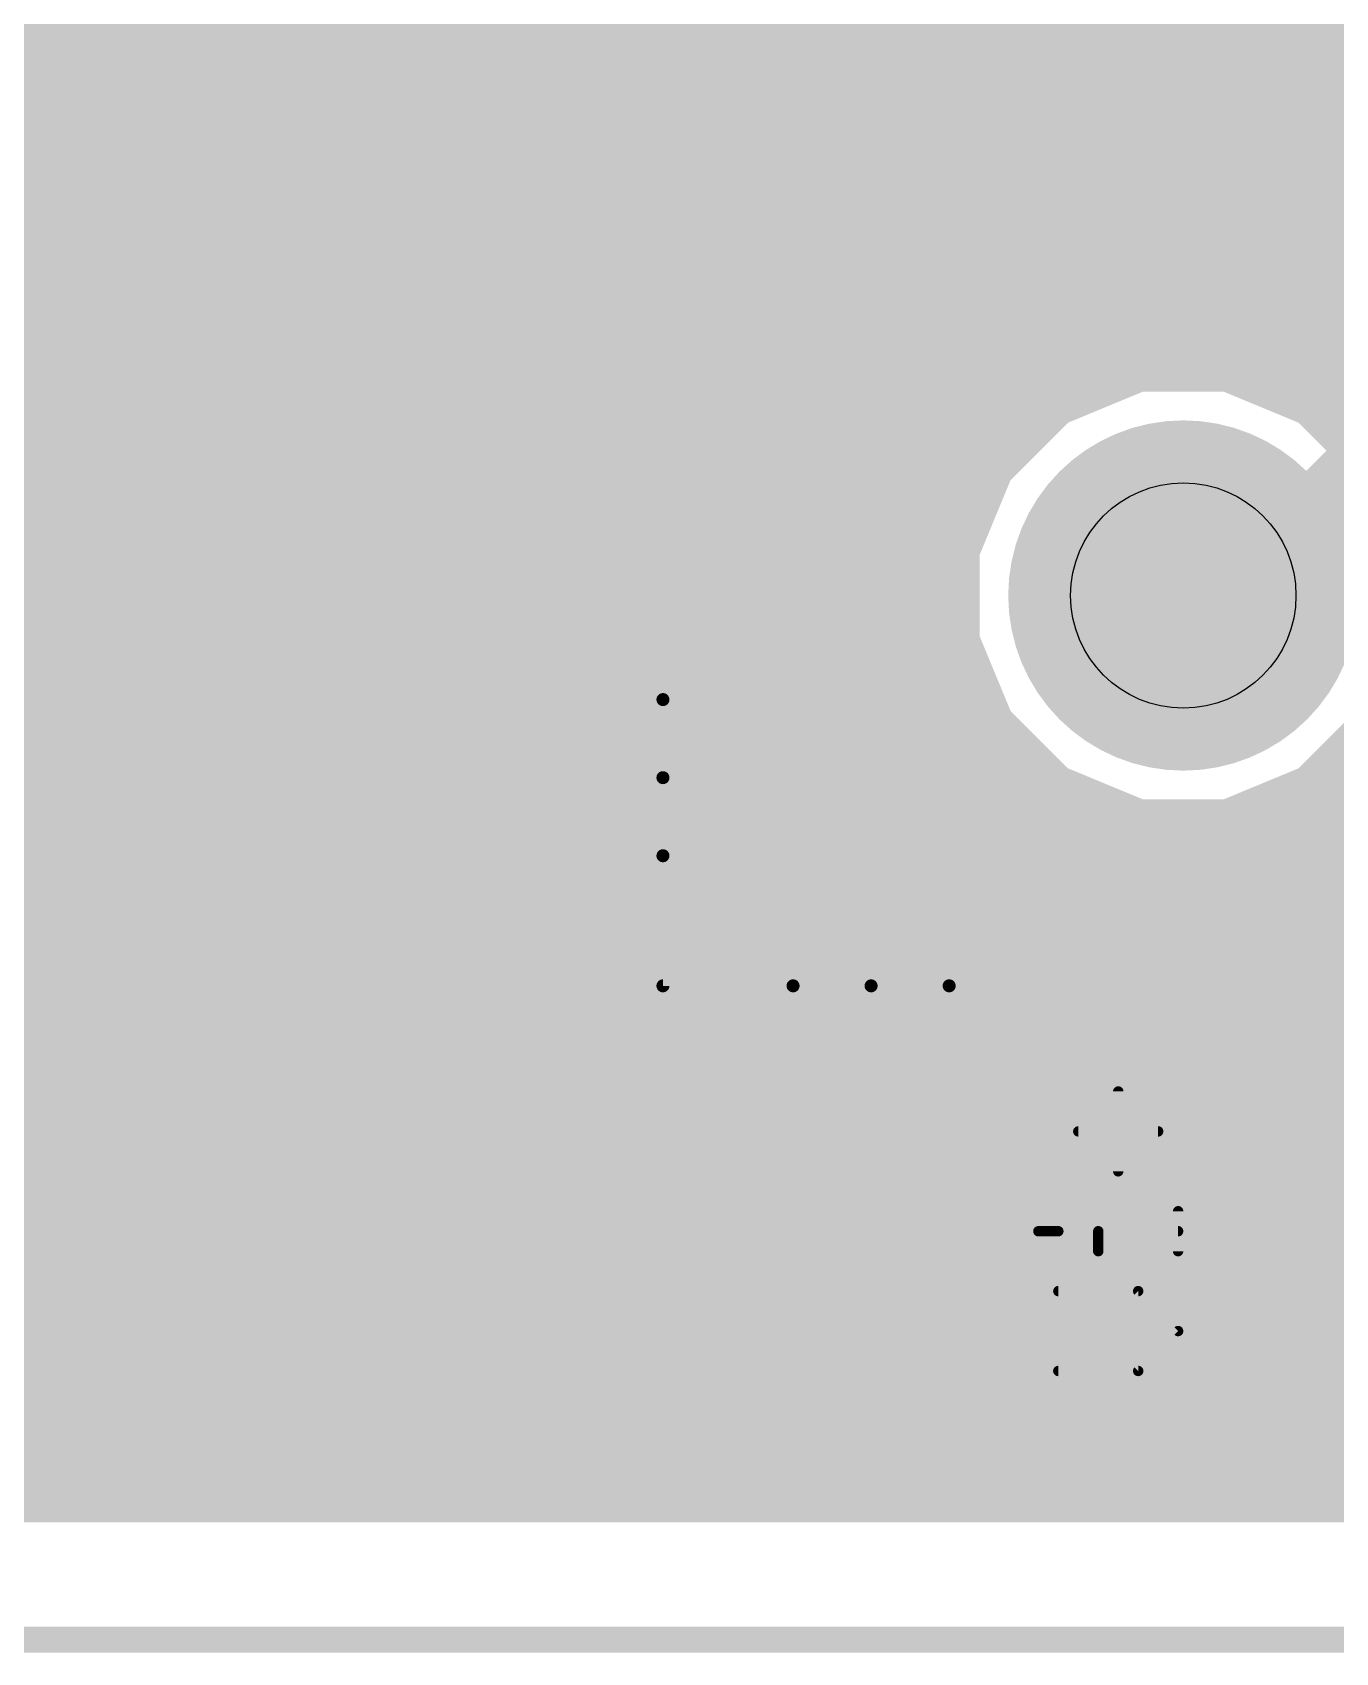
# Model space of a CAD drawing. Extents: x 0 to 10.8, y 0 to 6.1.
# Drawn here: x 2.469 to 2.97, y -0.013 to 0.61 of the extents above; entities that cross this region are included whole.
import ezdxf

# ---------------------------------------------------------------- set-up
doc = ezdxf.new("R2010")
doc.units = 0
for name, color, linetype in [('1', 22, 'CONTINUOUS'), ('116', 253, 'CONTINUOUS'), ('16', 175, 'CONTINUOUS'), ('17', 82, 'CONTINUOUS'), ('20', 7, 'CONTINUOUS'), ('21', 253, 'CONTINUOUS'), ('29', 253, 'CONTINUOUS'), ('30', 253, 'CONTINUOUS'), ('44', 253, 'CONTINUOUS')]:
    doc.layers.add(name, color=color, linetype=linetype)

# ---------------------------------------------------------------- blocks, each defined once
blk = doc.blocks.new('ROUNDP')
at = {"const_width": 0.5}
blk.add_lwpolyline([(0, -0.25, 1), (0, 0.25, 1), (0, -0.25)], format="xyb", dxfattribs=at)

msp = doc.modelspace()

# ---------------------------------------------------------------- linework, layer by layer
at = {"layer": '1'}
for points, const_width in [([(2.956, 1.128843), (2.956, 0.531382)], 0.016), ([(1.303799, 0.608), (2.956, 0.608)], 0.016), ([(1.307697, 0.592), (2.956, 0.592)], 0.016), ([(1.307697, 0.576), (2.956, 0.576)], 0.016), ([(2.390937, 0.56), (2.956, 0.56)], 0.016), ([(2.401972, 0.544), (2.956, 0.544)], 0.016), ([(2.406004, 0.528), (2.95576, 0.528)], 0.016), ([(2.956, 0.531382), (2.955547, 0.525024)], 0.016), ([(2.955547, 0.525024), (2.956, 0.523665)], 0.016), ([(2.956, 0.523665), (2.956, 0.52224)], 0.016), ([(2.956, 0.52224), (2.958433, 0.516366)], 0.016), ([(2.958433, 0.516366), (2.961, 0.508665)], 0.016), ([(2.404803, 0.512), (2.959886, 0.512)], 0.016), ([(2.961, 0.508665), (2.961, 0.476154)], 0.016), ([(2.39789, 0.496), (2.961, 0.496)], 0.016), ([(2.381449, 0.48), (2.961, 0.48)], 0.016), ([(2.894169, 0.47965), (2.862449, 0.466512)], 0.016), ([(2.928504, 0.47965), (2.894169, 0.47965)], 0.016), ([(2.953957, 0.469106), (2.928504, 0.47965)], 0.016), ([(2.961, 0.476154), (2.953957, 0.469106)], 0.016), ([(2.862449, 0.466512), (2.838169, 0.442232)], 0.016), ([(3, 0.46), (2.935, 0.395)], 0.032), ([(2.386441, 0.464), (2.859937, 0.464)], 0.016), ([(2.399933, 0.448), (2.843937, 0.448)], 0.016), ([(2.838169, 0.442232), (2.825031, 0.410512)], 0.016), ([(2.40537, 0.432), (2.833933, 0.432)], 0.016), ([(2.405437, 0.416), (2.827307, 0.416)], 0.016), ([(2.825031, 0.410512), (2.825031, 0.376177)], 0.016), ([(2.915, 0.395), (2.911339, 0.393346)], 0.032), ([(2.935, 0.395), (2.915, 0.395)], 0.032), ([(2.400157, 0.4), (2.825031, 0.4)], 0.016), ([(2.387051, 0.384), (2.825031, 0.384)], 0.016), ([(2.825031, 0.376177), (2.838169, 0.344457)], 0.016), ([(1.236701, 0.368), (2.828417, 0.368)], 0.016), ([(1.247984, 0.352), (2.835043, 0.352)], 0.016), ([(2.838169, 0.344457), (2.862449, 0.320177)], 0.016), ([(2.960224, 0.320177), (2.984504, 0.344457)], 0.016), ([(1.25637, 0.336), (2.846626, 0.336)], 0.016), ([(2.976047, 0.336), (3.153697, 0.336)], 0.016), ([(1.260657, 0.32), (2.862874, 0.32)], 0.016), ([(2.862449, 0.320177), (2.894169, 0.307039)], 0.016), ([(2.928504, 0.307039), (2.960224, 0.320177)], 0.016), ([(2.959795, 0.32), (3.175945, 0.32)], 0.016), ([(1.262925, 0.304), (7.723528, 0.304)], 0.016), ([(2.894169, 0.307039), (2.928504, 0.307039)], 0.016), ([(1.262925, 0.288), (7.727264, 0.288)], 0.016), ([(1.259886, 0.272), (7.732362, 0.272)], 0.016), ([(1.255563, 0.256), (7.741598, 0.256)], 0.016), ([(1.246327, 0.24), (7.755106, 0.24)], 0.016), ([(1.233839, 0.224), (7.775563, 0.224)], 0.016), ([(1.215079, 0.208), (9.19698, 0.208)], 0.016), ([(1.17602, 0.192), (9.21298, 0.192)], 0.016), ([(0.298996, 0.176), (9.22898, 0.176)], 0.016), ([(0.298996, 0.16), (9.24498, 0.16)], 0.016), ([(0.295382, 0.144), (9.26098, 0.144)], 0.016), ([(0.291094, 0.128), (9.27698, 0.128)], 0.016), ([(0.283201, 0.112), (9.29298, 0.112)], 0.016), ([(0.273961, 0.096), (9.30898, 0.096)], 0.016), ([(0.259091, 0.08), (9.330571, 0.08)], 0.016), ([(0.23974, 0.064), (10.569252, 0.064)], 0.016), ([(10.61385, 0.045122), (0.195146, 0.045122)], 0.016), ([(0.205894, 0.048), (10.603098, 0.048)], 0.016)]:
    msp.add_lwpolyline(points, dxfattribs=dict(at, const_width=const_width))
for points, const_width in [([(2.956, 0.604, 1), (2.956, 0.612)], 0.008), ([(2.956, 0.588, 1), (2.956, 0.596)], 0.008), ([(2.956, 0.572, 1), (2.956, 0.58)], 0.008), ([(2.956, 0.556, 1), (2.956, 0.564)], 0.008), ([(2.956, 0.54, 1), (2.956, 0.548)], 0.008), ([(2.95999, 0.531098, 1), (2.95201, 0.531666)], 0.008), ([(2.95576, 0.524, 1), (2.95576, 0.532)], 0.008), ([(2.951557, 0.525308, 1), (2.959537, 0.52474)], 0.008), ([(2.959342, 0.526289, 1), (2.951753, 0.523759)], 0.008), ([(2.959696, 0.523771, 1), (2.952304, 0.520709)], 0.008), ([(2.952, 0.531382, 1), (2.96, 0.531382)], 0.008), ([(2.96, 0.523665, 1), (2.952, 0.523665)], 0.008), ([(2.952, 0.52224, 1), (2.96, 0.52224)], 0.008), ([(2.952205, 0.5224, 1), (2.959795, 0.52493)], 0.008), ([(2.962228, 0.517631, 1), (2.954638, 0.515101)], 0.008), ([(2.954738, 0.514835, 1), (2.962129, 0.517897)], 0.008), ([(2.959886, 0.508, 1), (2.959886, 0.516)], 0.008), ([(2.965, 0.508665, 1), (2.957, 0.508665)], 0.008), ([(2.957205, 0.5074, 1), (2.964795, 0.50993)], 0.008), ([(2.961, 0.492, 1), (2.961, 0.5)], 0.008), ([(2.894169, 0.48365, 1), (2.894169, 0.47565)], 0.008), ([(2.8957, 0.475954, 1), (2.892639, 0.483345)], 0.008), ([(2.930035, 0.483345, 1), (2.926973, 0.475954)], 0.008), ([(2.928504, 0.47565, 1), (2.928504, 0.48365)], 0.008), ([(2.961, 0.476, 1), (2.961, 0.484)], 0.008), ([(2.957, 0.476154, 1), (2.965, 0.476154)], 0.008), ([(2.963829, 0.473326, 1), (2.958171, 0.478981)], 0.008), ([(2.860918, 0.470207, 1), (2.863979, 0.462816)], 0.008), ([(2.865277, 0.463683, 1), (2.85962, 0.46934)], 0.008), ([(2.951127, 0.471934, 1), (2.956786, 0.466279)], 0.008), ([(2.952426, 0.465411, 1), (2.955487, 0.472802)], 0.008), ([(2.859937, 0.46, 1), (2.859937, 0.468)], 0.008), ([(2.843937, 0.444, 1), (2.843937, 0.452)], 0.008), ([(2.835341, 0.445061, 1), (2.840998, 0.439404)], 0.008), ([(2.841865, 0.440702, 1), (2.834474, 0.443763)], 0.008), ([(2.833933, 0.428, 1), (2.833933, 0.436)], 0.008), ([(2.827307, 0.412, 1), (2.827307, 0.42)], 0.008), ([(2.829031, 0.410512, 1), (2.821031, 0.410512)], 0.008), ([(2.821336, 0.412042, 1), (2.828727, 0.408981)], 0.008), ([(2.915, 0.403, 1), (2.915, 0.387)], 0.016), ([(2.918293, 0.387709, 1), (2.911707, 0.402291)], 0.016), ([(2.935, 0.387, 1), (2.935, 0.403)], 0.016), ([(2.825031, 0.396, 1), (2.825031, 0.404)], 0.008), ([(2.908046, 0.400637, 1), (2.914631, 0.386055)], 0.016), ([(2.929343, 0.400657, 1), (2.940657, 0.389343)], 0.016), ([(2.825031, 0.38, 1), (2.825031, 0.388)], 0.008), ([(2.821031, 0.376177, 1), (2.829031, 0.376177)], 0.008), ([(2.828727, 0.377708, 1), (2.821336, 0.374647)], 0.008), ([(2.828417, 0.364, 1), (2.828417, 0.372)], 0.008), ([(2.835043, 0.348, 1), (2.835043, 0.356)], 0.008), ([(2.840998, 0.347285, 1), (2.835341, 0.341628)], 0.008), ([(2.834474, 0.342926, 1), (2.841865, 0.345987)], 0.008), ([(2.846626, 0.332, 1), (2.846626, 0.34)], 0.008), ([(2.976047, 0.34, 1), (2.976047, 0.332)], 0.008), ([(2.863979, 0.323873, 1), (2.860918, 0.316482)], 0.008), ([(2.85962, 0.317349, 1), (2.865277, 0.323006)], 0.008), ([(2.862874, 0.316, 1), (2.862874, 0.324)], 0.008), ([(2.959795, 0.324, 1), (2.959795, 0.316)], 0.008), ([(2.957396, 0.323006, 1), (2.963053, 0.317349)], 0.008), ([(2.961755, 0.316482, 1), (2.958694, 0.323873)], 0.008), ([(2.894169, 0.311039, 1), (2.894169, 0.303039)], 0.008), ([(2.892639, 0.303344, 1), (2.8957, 0.310735)], 0.008), ([(2.926973, 0.310735, 1), (2.930035, 0.303344)], 0.008), ([(2.928504, 0.303039, 1), (2.928504, 0.311039)], 0.008)]:
    msp.add_lwpolyline(points, format="xyb", dxfattribs=dict(at, const_width=const_width))
at = {"layer": '116', "const_width": 0.03937}
msp.add_lwpolyline([(2.911339, 0.367756, 1), (2.911339, 0.418937, 1), (2.911339, 0.367756)], format="xyb", dxfattribs=at)
at = {"layer": '16', "const_width": 0.016}
for points in [[(1.872693, 0.608), (7.823008, 0.608)], [(1.856693, 0.592), (7.759866, 0.592)], [(1.840693, 0.576), (7.764323, 0.576)], [(2.390937, 0.56), (7.77335, 0.56)], [(2.401972, 0.544), (7.789783, 0.544)], [(2.406004, 0.528), (10.327724, 0.528)], [(2.404803, 0.512), (10.327618, 0.512)], [(2.39789, 0.496), (10.331657, 0.496)], [(2.381449, 0.48), (10.341236, 0.48)], [(2.894169, 0.47965), (2.862449, 0.466512)], [(2.928504, 0.47965), (2.894169, 0.47965)], [(2.960224, 0.466512), (2.928504, 0.47965)], [(2.862449, 0.466512), (2.838169, 0.442232)], [(2.984504, 0.442232), (2.960224, 0.466512)], [(2.386441, 0.464), (2.859937, 0.464)], [(2.962736, 0.464), (3.171106, 0.464)], [(2.399933, 0.448), (2.843937, 0.448)], [(2.838169, 0.442232), (2.825031, 0.410512)], [(2.40537, 0.432), (2.833933, 0.432)], [(2.405437, 0.416), (2.827307, 0.416)], [(2.825031, 0.410512), (2.825031, 0.376177)], [(2.400157, 0.4), (2.825031, 0.4)], [(2.387051, 0.384), (2.825031, 0.384)], [(2.825031, 0.376177), (2.838169, 0.344457)], [(1.236701, 0.368), (2.828417, 0.368)], [(1.247984, 0.352), (2.835043, 0.352)], [(2.838169, 0.344457), (2.862449, 0.320177)], [(2.960224, 0.320177), (2.984504, 0.344457)], [(1.25637, 0.336), (2.846626, 0.336)], [(2.976047, 0.336), (3.153697, 0.336)], [(1.260657, 0.32), (2.862874, 0.32)], [(2.862449, 0.320177), (2.894169, 0.307039)], [(2.928504, 0.307039), (2.960224, 0.320177)], [(2.959795, 0.32), (3.175945, 0.32)], [(1.262925, 0.304), (7.723528, 0.304)], [(2.894169, 0.307039), (2.928504, 0.307039)], [(1.262925, 0.288), (7.727264, 0.288)], [(1.259886, 0.272), (7.732362, 0.272)], [(1.255563, 0.256), (7.741598, 0.256)], [(1.246327, 0.24), (7.755106, 0.24)], [(1.233839, 0.224), (7.775563, 0.224)], [(1.215079, 0.208), (10.514154, 0.208)], [(1.17602, 0.192), (10.51, 0.192)], [(0.298996, 0.176), (10.51, 0.176)], [(0.298996, 0.16), (10.51, 0.16)], [(0.295382, 0.144), (10.51361, 0.144)], [(0.291094, 0.128), (10.517898, 0.128)], [(0.283201, 0.112), (10.525791, 0.112)], [(0.273961, 0.096), (10.535031, 0.096)], [(0.259091, 0.08), (10.549906, 0.08)], [(0.23974, 0.064), (10.569252, 0.064)], [(10.61385, 0.045122), (0.195146, 0.045122)], [(0.205894, 0.048), (10.603098, 0.048)]]:
    msp.add_lwpolyline(points, dxfattribs=at)
at = {"layer": '16', "const_width": 0.008}
for points in [[(2.894169, 0.48365, 1), (2.894169, 0.47565)], [(2.8957, 0.475954, 1), (2.892639, 0.483345)], [(2.930035, 0.483345, 1), (2.926973, 0.475954)], [(2.928504, 0.47565, 1), (2.928504, 0.48365)], [(2.860918, 0.470207, 1), (2.863979, 0.462816)], [(2.865277, 0.463683, 1), (2.85962, 0.46934)], [(2.963053, 0.46934, 1), (2.957396, 0.463683)], [(2.958694, 0.462816, 1), (2.961755, 0.470207)], [(2.859937, 0.46, 1), (2.859937, 0.468)], [(2.962736, 0.468, 1), (2.962736, 0.46)], [(2.843937, 0.444, 1), (2.843937, 0.452)], [(2.835341, 0.445061, 1), (2.840998, 0.439404)], [(2.841865, 0.440702, 1), (2.834474, 0.443763)], [(2.833933, 0.428, 1), (2.833933, 0.436)], [(2.827307, 0.412, 1), (2.827307, 0.42)], [(2.829031, 0.410512, 1), (2.821031, 0.410512)], [(2.821336, 0.412042, 1), (2.828727, 0.408981)], [(2.825031, 0.396, 1), (2.825031, 0.404)], [(2.825031, 0.38, 1), (2.825031, 0.388)], [(2.821031, 0.376177, 1), (2.829031, 0.376177)], [(2.828727, 0.377708, 1), (2.821336, 0.374647)], [(2.828417, 0.364, 1), (2.828417, 0.372)], [(2.835043, 0.348, 1), (2.835043, 0.356)], [(2.840998, 0.347285, 1), (2.835341, 0.341628)], [(2.834474, 0.342926, 1), (2.841865, 0.345987)], [(2.846626, 0.332, 1), (2.846626, 0.34)], [(2.976047, 0.34, 1), (2.976047, 0.332)], [(2.863979, 0.323873, 1), (2.860918, 0.316482)], [(2.85962, 0.317349, 1), (2.865277, 0.323006)], [(2.862874, 0.316, 1), (2.862874, 0.324)], [(2.959795, 0.324, 1), (2.959795, 0.316)], [(2.957396, 0.323006, 1), (2.963053, 0.317349)], [(2.961755, 0.316482, 1), (2.958694, 0.323873)], [(2.894169, 0.311039, 1), (2.894169, 0.303039)], [(2.892639, 0.303344, 1), (2.8957, 0.310735)], [(2.926973, 0.310735, 1), (2.930035, 0.303344)], [(2.928504, 0.303039, 1), (2.928504, 0.311039)]]:
    msp.add_lwpolyline(points, format="xyb", dxfattribs=at)
at = {"layer": '20', "const_width": 0.01}
msp.add_lwpolyline([(-0.000787, -0.007874), (10.807087, -0.007874)], dxfattribs=at)
at = {"layer": '21'}
for points, const_width in [([(2.711339, 0.353346), (2.711339, 1.643346)], 0.005), ([(2.711339, 0.323346), (2.711339, 0.353346)], 0.005), ([(2.711339, 0.353346), (2.821339, 0.243346)], 0.005), ([(2.711339, 0.293346), (2.711339, 0.323346)], 0.005), ([(2.711339, 0.323346), (2.791339, 0.243346)], 0.005), ([(2.711339, 0.243346), (2.711339, 0.293346)], 0.005), ([(2.711339, 0.293346), (2.761339, 0.243346)], 0.005), ([(2.761339, 0.243346), (2.711339, 0.243346)], 0.005), ([(2.791339, 0.243346), (2.761339, 0.243346)], 0.005), ([(2.821339, 0.243346), (2.791339, 0.243346)], 0.005), ([(3.711339, 0.243346), (2.821339, 0.243346)], 0.005), ([(2.886323, 0.172071), (2.886323, 0.20276)], 0.004), ([(2.870976, 0.187413), (2.901669, 0.187413)], 0.004), ([(2.909339, 0.141382), (2.909339, 0.156724)], 0.004), ([(2.85563, 0.149051), (2.863303, 0.149051)], 0.004), ([(2.87865, 0.141382), (2.87865, 0.149051)], 0.004), ([(2.87865, 0.149051), (2.909339, 0.149051)], 0.004), ([(2.893996, 0.126035), (2.863303, 0.126035)], 0.004), ([(2.909339, 0.110689), (2.893996, 0.126035)], 0.004), ([(2.893996, 0.095346), (2.909339, 0.110689)], 0.004), ([(2.863303, 0.095346), (2.893996, 0.095346)], 0.004)]:
    msp.add_lwpolyline(points, dxfattribs=dict(at, const_width=const_width))
for points, const_width in [([(2.712589, 0.353346, 1), (2.710089, 0.353346)], 0.0025), ([(2.712222, 0.35423, 1), (2.710455, 0.352463)], 0.0025), ([(2.710089, 0.353346, 1), (2.712589, 0.353346)], 0.0025), ([(2.712589, 0.323346, 1), (2.710089, 0.323346)], 0.0025), ([(2.712222, 0.32423, 1), (2.710455, 0.322463)], 0.0025), ([(2.710089, 0.323346, 1), (2.712589, 0.323346)], 0.0025), ([(2.712589, 0.293346, 1), (2.710089, 0.293346)], 0.0025), ([(2.712222, 0.29423, 1), (2.710455, 0.292463)], 0.0025), ([(2.710089, 0.293346, 1), (2.712589, 0.293346)], 0.0025), ([(2.711339, 0.244596, 1), (2.711339, 0.242096)], 0.0025), ([(2.710089, 0.243346, 1), (2.712589, 0.243346)], 0.0025), ([(2.761339, 0.244596, 1), (2.761339, 0.242096)], 0.0025), ([(2.760455, 0.242463, 1), (2.762222, 0.24423)], 0.0025), ([(2.761339, 0.242096, 1), (2.761339, 0.244596)], 0.0025), ([(2.791339, 0.244596, 1), (2.791339, 0.242096)], 0.0025), ([(2.790455, 0.242463, 1), (2.792222, 0.24423)], 0.0025), ([(2.791339, 0.242096, 1), (2.791339, 0.244596)], 0.0025), ([(2.821339, 0.244596, 1), (2.821339, 0.242096)], 0.0025), ([(2.820455, 0.242463, 1), (2.822222, 0.24423)], 0.0025), ([(2.821339, 0.242096, 1), (2.821339, 0.244596)], 0.0025), ([(2.887323, 0.20276, 1), (2.885323, 0.20276)], 0.002), ([(2.870976, 0.188413, 1), (2.870976, 0.186413)], 0.002), ([(2.901669, 0.186413, 1), (2.901669, 0.188413)], 0.002), ([(2.885323, 0.172071, 1), (2.887323, 0.172071)], 0.002), ([(2.910339, 0.156724, 1), (2.908339, 0.156724)], 0.002), ([(2.85563, 0.150051, 1), (2.85563, 0.148051)], 0.002), ([(2.863303, 0.148051, 1), (2.863303, 0.150051)], 0.002), ([(2.87965, 0.149051, 1), (2.87765, 0.149051)], 0.002), ([(2.87865, 0.150051, 1), (2.87865, 0.148051)], 0.002), ([(2.909339, 0.148051, 1), (2.909339, 0.150051)], 0.002), ([(2.87765, 0.141382, 1), (2.87965, 0.141382)], 0.002), ([(2.908339, 0.141382, 1), (2.910339, 0.141382)], 0.002), ([(2.863303, 0.127035, 1), (2.863303, 0.125035)], 0.002), ([(2.894703, 0.126742, 1), (2.893289, 0.125328)], 0.002), ([(2.893996, 0.125035, 1), (2.893996, 0.127035)], 0.002), ([(2.910046, 0.109982, 1), (2.908631, 0.111396)], 0.002), ([(2.908631, 0.109982, 1), (2.910046, 0.111396)], 0.002), ([(2.863303, 0.096346, 1), (2.863303, 0.094346)], 0.002), ([(2.893289, 0.096054, 1), (2.894703, 0.094639)], 0.002), ([(2.893996, 0.094346, 1), (2.893996, 0.096346)], 0.002)]:
    msp.add_lwpolyline(points, format="xyb", dxfattribs=dict(at, const_width=const_width))
at = {"layer": '44'}
msp.add_circle((2.911339, 0.393346), 0.043307, dxfattribs=at)

# ---------------------------------------------------------------- block references
at = {"layer": '17', "xscale": 0.126614, "yscale": 0.126614, "rotation": 90}
msp.add_blockref('ROUNDP', (2.911339, 0.393346), dxfattribs=at)
msp.add_blockref('ROUNDP', (2.911339, 0.393346), dxfattribs=at)
at = {"layer": '29', "xscale": 0.134614, "yscale": 0.134614, "rotation": 90}
msp.add_blockref('ROUNDP', (2.911339, 0.393346), dxfattribs=at)
at = {"layer": '30', "xscale": 0.134614, "yscale": 0.134614, "rotation": 90}
msp.add_blockref('ROUNDP', (2.911339, 0.393346), dxfattribs=at)

doc.saveas('drawing.dxf')
